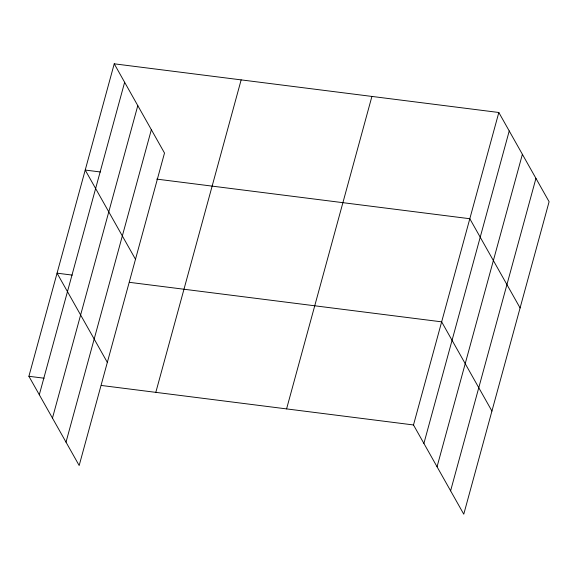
<?xml version="1.0" encoding="UTF-8"?>
<svg xmlns="http://www.w3.org/2000/svg" width="578" height="578" viewBox="0 0 578 578"><rect width="100%" height="100%" fill="white"/><g stroke="black" fill="none" stroke-linecap="round" stroke-linejoin="round"><path stroke-width="0.87" d="M114.234 63.818L164.506 153.04L79.172 465.507L28.9 376.285L114.234 63.818L498.828 112.493L549.1 201.715L463.766 514.182L413.494 424.96L498.828 112.493M39.304 394.752L124.638 82.278M52.461 418.096L137.795 105.629M66.015 442.156L151.349 129.689M155.814 392.354L241.149 79.88M286.58 408.899L371.914 96.432M423.898 443.427L509.232 130.953M437.055 466.771L522.389 154.304M450.609 490.83L535.943 178.364M100.413 171.984L85.219 170.055L135.49 259.276M156.725 179.108L469.813 218.73L520.084 307.951M72.257 275.099L57.063 273.17L107.335 362.392M129.458 282.339L441.657 321.845L491.929 411.066M28.9 376.285L44.094 378.214M101.294 385.454L413.494 424.96"/></g></svg>
